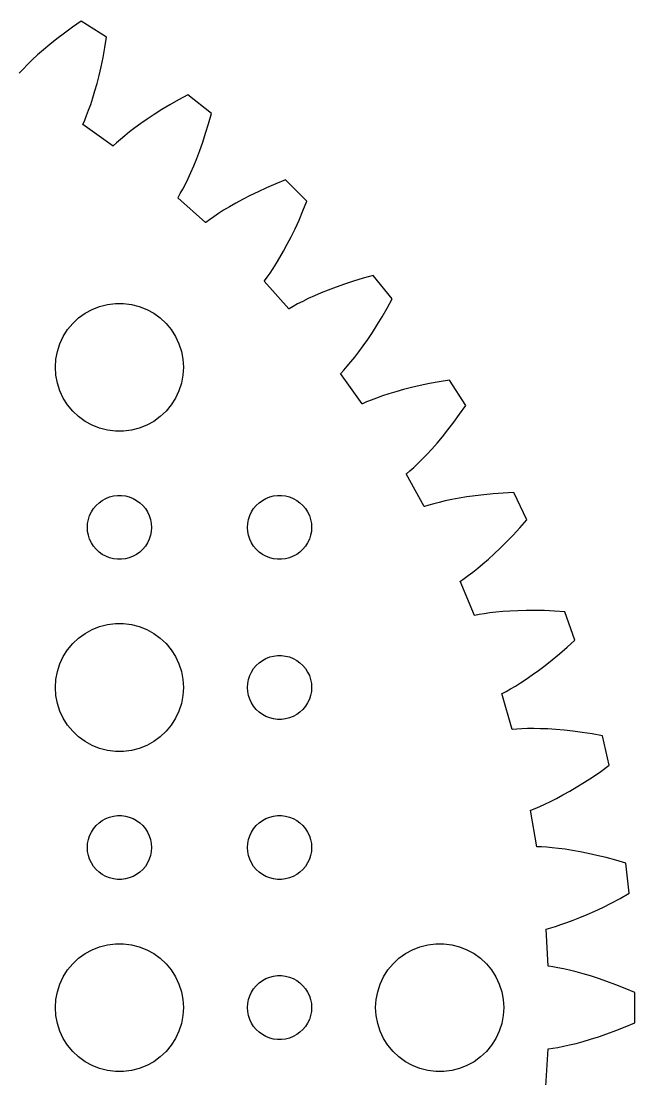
# Model space of a CAD drawing. Header units: metres. Extents: x -54 to 54, y 56 to 274.
# Drawn here: x 25.4 to 54.14, y 216.66 to 266.22 of the extents above; entities that cross this region are included whole.
import ezdxf

# ---------------------------------------------------------------- set-up
doc = ezdxf.new("R2010")
doc.units = ezdxf.units.M

msp = doc.modelspace()

# ---------------------------------------------------------------- linework, layer by layer
for p, q in [((28.2038, 266.216), (27.7992, 265.933)), ((29.4018, 265.463), (28.2038, 266.216)), ((27.4215, 265.657), (27.0705, 265.387)), ((27.7992, 265.933), (27.4215, 265.657)), ((26.7454, 265.126), (26.4457, 264.873)), ((27.0705, 265.387), (26.7454, 265.126)), ((29.3229, 264.976), (29.4018, 265.463)), ((26.1709, 264.631), (25.9204, 264.399)), ((26.4457, 264.873), (26.1709, 264.631)), ((29.2375, 264.516), (29.3229, 264.976)), ((25.6934, 264.18), (25.4894, 263.974)), ((25.9204, 264.399), (25.6934, 264.18)), ((29.1469, 264.082), (29.2375, 264.516)), ((25.4894, 263.974), (25.3075, 263.781)), ((28.9548, 263.296), (29.0523, 263.676)), ((29.0523, 263.676), (29.1469, 264.082)), ((28.8556, 262.944), (28.9548, 263.296)), ((28.7559, 262.618), (28.8556, 262.944)), ((33.201, 262.767), (32.7673, 262.532)), ((34.3072, 261.885), (33.201, 262.767)), ((28.5594, 262.045), (28.6568, 262.318)), ((28.6568, 262.318), (28.7559, 262.618)), ((32.3611, 262.299), (31.982, 262.071)), ((32.7673, 262.532), (32.3611, 262.299)), ((28.3744, 261.576), (28.4649, 261.797)), ((28.4649, 261.797), (28.5594, 262.045)), ((31.6297, 261.847), (31.3036, 261.63)), ((31.982, 262.071), (31.6297, 261.847)), ((34.1742, 261.41), (34.3072, 261.885)), ((28.2835, 261.371), (28.2891, 261.379)), ((29.7056, 260.357), (28.2835, 261.371)), ((28.2891, 261.379), (28.3744, 261.576)), ((30.7286, 261.218), (30.4785, 261.025)), ((31.0034, 261.42), (30.7286, 261.218)), ((31.3036, 261.63), (31.0034, 261.42)), ((34.0379, 260.962), (34.1742, 261.41)), ((30.0503, 260.672), (29.8709, 260.514)), ((30.2526, 260.843), (30.0503, 260.672)), ((30.4785, 261.025), (30.2526, 260.843)), ((33.8993, 260.542), (34.0379, 260.962)), ((29.7139, 260.368), (29.7056, 260.357)), ((29.8709, 260.514), (29.7139, 260.368)), ((33.7598, 260.149), (33.8993, 260.542)), ((33.4824, 259.443), (33.6205, 259.782)), ((33.6205, 259.782), (33.7598, 260.149)), ((33.3467, 259.13), (33.4824, 259.443)), ((33.0873, 258.583), (33.2147, 258.843)), ((33.2147, 258.843), (33.3467, 259.13)), ((37.7806, 258.781), (37.3233, 258.596)), ((38.7811, 257.781), (37.7806, 258.781)), ((32.851, 258.137), (32.9657, 258.347)), ((32.9657, 258.347), (33.0873, 258.583)), ((36.4913, 258.225), (36.1162, 258.043)), ((36.8936, 258.41), (36.4913, 258.225)), ((37.3233, 258.596), (36.8936, 258.41)), ((32.7377, 257.944), (32.7442, 257.952)), ((34.0373, 256.777), (32.7377, 257.944)), ((32.7442, 257.952), (32.851, 258.137)), ((35.446, 257.688), (35.1503, 257.518)), ((35.7679, 257.863), (35.446, 257.688)), ((36.1162, 258.043), (35.7679, 257.863)), ((38.5958, 257.323), (38.7811, 257.781)), ((34.6353, 257.199), (34.4152, 257.052)), ((34.8802, 257.355), (34.6353, 257.199)), ((35.1503, 257.518), (34.8802, 257.355)), ((38.4101, 256.894), (38.5958, 257.323)), ((34.0469, 256.788), (34.0373, 256.777)), ((34.2192, 256.914), (34.0469, 256.788)), ((34.4152, 257.052), (34.2192, 256.914)), ((38.2254, 256.491), (38.4101, 256.894)), ((38.0428, 256.116), (38.2254, 256.491)), ((37.688, 255.446), (37.8633, 255.768)), ((37.8633, 255.768), (38.0428, 256.116)), ((37.5182, 255.15), (37.688, 255.446)), ((37.1991, 254.635), (37.3549, 254.88)), ((37.3549, 254.88), (37.5182, 255.15)), ((36.7876, 254.047), (36.9144, 254.219)), ((36.9144, 254.219), (37.052, 254.415)), ((37.052, 254.415), (37.1991, 254.635)), ((41.8852, 254.307), (41.41, 254.174)), ((42.7674, 253.201), (41.8852, 254.307)), ((36.7803, 254.04), (36.7876, 254.047)), ((37.9411, 252.735), (36.7803, 254.04)), ((40.1485, 253.76), (39.7823, 253.62)), ((40.5418, 253.899), (40.1485, 253.76)), ((40.9622, 254.038), (40.5418, 253.899)), ((41.41, 254.174), (40.9622, 254.038)), ((39.13, 253.347), (38.8433, 253.215)), ((39.4429, 253.482), (39.13, 253.347)), ((39.7823, 253.62), (39.4429, 253.482)), ((28.7227, 252.714), (29.0729, 252.853)), ((29.0729, 252.853), (29.4379, 252.947)), ((29.4379, 252.947), (29.8116, 252.994)), ((29.8116, 252.994), (30.1884, 252.994)), ((30.1884, 252.994), (30.5621, 252.947)), ((30.5621, 252.947), (30.927, 252.853)), ((30.927, 252.853), (31.2773, 252.714)), ((37.9517, 252.744), (37.9411, 252.735)), ((38.1371, 252.851), (37.9517, 252.744)), ((38.3473, 252.966), (38.1371, 252.851)), ((38.5825, 253.087), (38.3473, 252.966)), ((38.8433, 253.215), (38.5825, 253.087)), ((42.2994, 252.361), (42.532, 252.767)), ((42.532, 252.767), (42.7674, 253.201)), ((27.8131, 252.054), (28.0877, 252.312)), ((28.0877, 252.312), (28.3925, 252.533)), ((28.3925, 252.533), (28.7227, 252.714)), ((31.2773, 252.714), (31.6075, 252.533)), ((31.6075, 252.533), (31.9123, 252.312)), ((31.9123, 252.312), (32.1869, 252.054)), ((42.0708, 251.982), (42.2994, 252.361)), ((27.3711, 251.445), (27.5729, 251.763)), ((27.5729, 251.763), (27.8131, 252.054)), ((32.1869, 252.054), (32.427, 251.763)), ((32.427, 251.763), (32.6289, 251.445)), ((41.8473, 251.63), (42.0708, 251.982)), ((27.2107, 251.104), (27.3711, 251.445)), ((32.6289, 251.445), (32.7893, 251.104)), ((41.4198, 251.003), (41.6299, 251.304)), ((41.6299, 251.304), (41.8473, 251.63)), ((27.0237, 250.376), (27.0942, 250.746)), ((27.0942, 250.746), (27.2107, 251.104)), ((32.7893, 251.104), (32.9057, 250.746)), ((32.9057, 250.746), (32.9763, 250.376)), ((41.2179, 250.729), (41.4198, 251.003)), ((27, 250), (27.0237, 250.376)), ((32.9763, 250.376), (33, 250)), ((40.6723, 250.05), (40.8432, 250.253)), ((40.8432, 250.253), (41.0254, 250.478)), ((41.0254, 250.478), (41.2179, 250.729)), ((27.0237, 249.624), (27, 250)), ((33, 250), (32.9763, 249.624)), ((40.3683, 249.714), (40.5137, 249.871)), ((40.5137, 249.871), (40.6723, 250.05)), ((27.0942, 249.254), (27.0237, 249.624)), ((32.9763, 249.624), (32.9057, 249.254)), ((40.3603, 249.708), (40.3683, 249.714)), ((41.3677, 248.281), (40.3603, 249.708)), ((44.9759, 249.323), (44.5157, 249.238)), ((45.463, 249.402), (44.9759, 249.323)), ((46.2158, 248.204), (45.463, 249.402)), ((27.2107, 248.896), (27.0942, 249.254)), ((27.3711, 248.555), (27.2107, 248.896)), ((32.7893, 248.896), (32.6289, 248.555)), ((32.9057, 249.254), (32.7893, 248.896)), ((42.9437, 248.856), (42.6176, 248.756)), ((43.2965, 248.955), (42.9437, 248.856)), ((43.676, 249.052), (43.2965, 248.955)), ((44.0824, 249.147), (43.676, 249.052)), ((44.5157, 249.238), (44.0824, 249.147)), ((27.5729, 248.237), (27.3711, 248.555)), ((32.6289, 248.555), (32.427, 248.237)), ((41.3792, 248.289), (41.3677, 248.281)), ((41.5755, 248.374), (41.3792, 248.289)), ((41.7972, 248.465), (41.5755, 248.374)), ((42.0445, 248.559), (41.7972, 248.465)), ((42.3179, 248.657), (42.0445, 248.559)), ((42.6176, 248.756), (42.3179, 248.657)), ((27.8131, 247.946), (27.5729, 248.237)), ((28.0877, 247.688), (27.8131, 247.946)), ((32.1869, 247.946), (31.9123, 247.688)), ((32.427, 248.237), (32.1869, 247.946)), ((45.6567, 247.422), (45.9333, 247.799)), ((45.9333, 247.799), (46.2158, 248.204)), ((28.3925, 247.467), (28.0877, 247.688)), ((28.7227, 247.286), (28.3925, 247.467)), ((29.0729, 247.147), (28.7227, 247.286)), ((31.2773, 247.286), (30.927, 247.147)), ((31.6075, 247.467), (31.2773, 247.286)), ((31.9123, 247.688), (31.6075, 247.467)), ((45.3871, 247.07), (45.6567, 247.422)), ((29.4379, 247.053), (29.0729, 247.147)), ((29.8116, 247.006), (29.4379, 247.053)), ((30.1884, 247.006), (29.8116, 247.006)), ((30.5621, 247.053), (30.1884, 247.006)), ((30.927, 247.147), (30.5621, 247.053)), ((45.1255, 246.745), (45.3871, 247.07)), ((44.6306, 246.171), (44.873, 246.446)), ((44.873, 246.446), (45.1255, 246.745)), ((44.1799, 245.693), (44.3992, 245.92)), ((44.3992, 245.92), (44.6306, 246.171)), ((43.6034, 245.147), (43.7811, 245.307)), ((43.7811, 245.307), (43.9736, 245.489)), ((43.9736, 245.489), (44.1799, 245.693)), ((43.4328, 245.002), (43.4414, 245.007)), ((44.274, 243.472), (43.4328, 245.002)), ((43.4414, 245.007), (43.6034, 245.147)), ((29.1963, 243.766), (29.3613, 243.857)), ((29.3613, 243.857), (29.5365, 243.927)), ((29.5365, 243.927), (29.7189, 243.973)), ((29.7189, 243.973), (29.9058, 243.997)), ((29.9058, 243.997), (30.0942, 243.997)), ((30.0942, 243.997), (30.2811, 243.973)), ((30.2811, 243.973), (30.4635, 243.927)), ((30.4635, 243.927), (30.6387, 243.857)), ((30.6387, 243.857), (30.8037, 243.766)), ((36.6963, 243.766), (36.8613, 243.857)), ((36.8613, 243.857), (37.0365, 243.927)), ((37.0365, 243.927), (37.2189, 243.973)), ((37.2189, 243.973), (37.4058, 243.997)), ((37.4058, 243.997), (37.5942, 243.997)), ((37.5942, 243.997), (37.7811, 243.973)), ((37.7811, 243.973), (37.9635, 243.927)), ((37.9635, 243.927), (38.1387, 243.857)), ((38.1387, 243.857), (38.3037, 243.766)), ((45.9045, 243.866), (45.5693, 243.803)), ((46.2661, 243.925), (45.9045, 243.866)), ((46.6542, 243.979), (46.2661, 243.925)), ((47.0686, 244.028), (46.6542, 243.979)), ((47.5093, 244.07), (47.0686, 244.028)), ((47.9762, 244.103), (47.5093, 244.07)), ((48.4691, 244.127), (47.9762, 244.103)), ((49.083, 242.852), (48.4691, 244.127)), ((28.6855, 243.223), (28.7865, 243.382)), ((28.7865, 243.382), (28.9065, 243.527)), ((28.9065, 243.527), (29.0439, 243.656)), ((29.0439, 243.656), (29.1963, 243.766)), ((30.8037, 243.766), (30.9561, 243.656)), ((30.9561, 243.656), (31.0934, 243.527)), ((31.0934, 243.527), (31.2135, 243.382)), ((31.2135, 243.382), (31.3145, 243.223)), ((36.1855, 243.223), (36.2865, 243.382)), ((36.2865, 243.382), (36.4065, 243.527)), ((36.4065, 243.527), (36.5439, 243.656)), ((36.5439, 243.656), (36.6963, 243.766)), ((38.3037, 243.766), (38.4561, 243.656)), ((38.4561, 243.656), (38.5934, 243.527)), ((38.5934, 243.527), (38.7135, 243.382)), ((38.7135, 243.382), (38.8145, 243.223)), ((44.2864, 243.478), (44.274, 243.472)), ((44.491, 243.541), (44.2864, 243.478)), ((44.7214, 243.606), (44.491, 243.541)), ((44.9778, 243.672), (44.7214, 243.606)), ((45.2604, 243.738), (44.9778, 243.672)), ((45.5693, 243.803), (45.2604, 243.738)), ((28.5118, 242.688), (28.5471, 242.873)), ((28.5471, 242.873), (28.6053, 243.052)), ((28.6053, 243.052), (28.6855, 243.223)), ((31.3145, 243.223), (31.3947, 243.052)), ((31.3947, 243.052), (31.4529, 242.873)), ((31.4529, 242.873), (31.4882, 242.688)), ((36.0118, 242.688), (36.0471, 242.873)), ((36.0471, 242.873), (36.1053, 243.052)), ((36.1053, 243.052), (36.1855, 243.223)), ((38.8145, 243.223), (38.8947, 243.052)), ((38.8947, 243.052), (38.9529, 242.873)), ((38.9529, 242.873), (38.9882, 242.688)), ((48.757, 242.481), (49.083, 242.852)), ((28.5, 242.5), (28.5118, 242.688)), ((28.5118, 242.312), (28.5, 242.5)), ((31.4882, 242.688), (31.5, 242.5)), ((31.5, 242.5), (31.4882, 242.312)), ((36, 242.5), (36.0118, 242.688)), ((36.0118, 242.312), (36, 242.5)), ((38.9882, 242.688), (39, 242.5)), ((39, 242.5), (38.9882, 242.312)), ((48.4399, 242.137), (48.757, 242.481)), ((28.5471, 242.127), (28.5118, 242.312)), ((28.6053, 241.948), (28.5471, 242.127)), ((28.6855, 241.777), (28.6053, 241.948)), ((31.3947, 241.948), (31.3145, 241.777)), ((31.4529, 242.127), (31.3947, 241.948)), ((31.4882, 242.312), (31.4529, 242.127)), ((36.0471, 242.127), (36.0118, 242.312)), ((36.1053, 241.948), (36.0471, 242.127)), ((36.1855, 241.777), (36.1053, 241.948)), ((38.8947, 241.948), (38.8145, 241.777)), ((38.9529, 242.127), (38.8947, 241.948)), ((38.9882, 242.312), (38.9529, 242.127)), ((48.1327, 241.819), (48.4399, 242.137)), ((28.7865, 241.618), (28.6855, 241.777)), ((28.9065, 241.473), (28.7865, 241.618)), ((29.0439, 241.344), (28.9065, 241.473)), ((29.1963, 241.234), (29.0439, 241.344)), ((30.9561, 241.344), (30.8037, 241.234)), ((31.0934, 241.473), (30.9561, 241.344)), ((31.2135, 241.618), (31.0934, 241.473)), ((31.3145, 241.777), (31.2135, 241.618)), ((36.2865, 241.618), (36.1855, 241.777)), ((36.4065, 241.473), (36.2865, 241.618)), ((36.5439, 241.344), (36.4065, 241.473)), ((36.6963, 241.234), (36.5439, 241.344)), ((38.4561, 241.344), (38.3037, 241.234)), ((38.5934, 241.473), (38.4561, 241.344)), ((38.7135, 241.618), (38.5934, 241.473)), ((38.8145, 241.777), (38.7135, 241.618)), ((47.5519, 241.255), (47.8363, 241.525)), ((47.8363, 241.525), (48.1327, 241.819)), ((29.3613, 241.143), (29.1963, 241.234)), ((29.5365, 241.073), (29.3613, 241.143)), ((29.7189, 241.027), (29.5365, 241.073)), ((29.9058, 241.003), (29.7189, 241.027)), ((30.0942, 241.003), (29.9058, 241.003)), ((30.2811, 241.027), (30.0942, 241.003)), ((30.4635, 241.073), (30.2811, 241.027)), ((30.6387, 241.143), (30.4635, 241.073)), ((30.8037, 241.234), (30.6387, 241.143)), ((36.8613, 241.143), (36.6963, 241.234)), ((37.0365, 241.073), (36.8613, 241.143)), ((37.2189, 241.027), (37.0365, 241.073)), ((37.4058, 241.003), (37.2189, 241.027)), ((37.5942, 241.003), (37.4058, 241.003)), ((37.7811, 241.027), (37.5942, 241.003)), ((37.9635, 241.073), (37.7811, 241.027)), ((38.1387, 241.143), (37.9635, 241.073)), ((38.3037, 241.234), (38.1387, 241.143)), ((47.0222, 240.786), (47.2802, 241.009)), ((47.2802, 241.009), (47.5519, 241.255)), ((46.3393, 240.246), (46.551, 240.406)), ((46.551, 240.406), (46.7789, 240.585)), ((46.7789, 240.585), (47.0222, 240.786)), ((45.9591, 239.982), (45.9681, 239.986)), ((46.6236, 238.367), (45.9591, 239.982)), ((45.9681, 239.986), (46.1448, 240.107)), ((46.1448, 240.107), (46.3393, 240.246)), ((46.6367, 238.372), (46.6236, 238.367)), ((46.847, 238.412), (46.6367, 238.372)), ((47.0833, 238.45), (46.847, 238.412)), ((47.3455, 238.488), (47.0833, 238.45)), ((47.6337, 238.522), (47.3455, 238.488)), ((47.9479, 238.552), (47.6337, 238.522)), ((48.288, 238.576), (47.9479, 238.552)), ((48.654, 238.595), (48.288, 238.576)), ((49.0457, 238.605), (48.654, 238.595)), ((49.463, 238.607), (49.0457, 238.605)), ((49.9055, 238.599), (49.463, 238.607)), ((50.3732, 238.58), (49.9055, 238.599)), ((50.8657, 238.548), (50.3732, 238.58)), ((51.333, 237.213), (50.8657, 238.548)), ((29.0729, 237.853), (29.4379, 237.947)), ((29.4379, 237.947), (29.8116, 237.994)), ((29.8116, 237.994), (30.1884, 237.994)), ((30.1884, 237.994), (30.5621, 237.947)), ((30.5621, 237.947), (30.927, 237.853)), ((28.0877, 237.312), (28.3925, 237.533)), ((28.3925, 237.533), (28.7227, 237.714)), ((28.7227, 237.714), (29.0729, 237.853)), ((30.927, 237.853), (31.2773, 237.714)), ((31.2773, 237.714), (31.6075, 237.533)), ((31.6075, 237.533), (31.9123, 237.312)), ((27.5729, 236.763), (27.8131, 237.054)), ((27.8131, 237.054), (28.0877, 237.312)), ((31.9123, 237.312), (32.1869, 237.054)), ((32.1869, 237.054), (32.427, 236.763)), ((50.6139, 236.574), (50.9676, 236.881)), ((50.9676, 236.881), (51.333, 237.213)), ((27.2107, 236.104), (27.3711, 236.445)), ((27.3711, 236.445), (27.5729, 236.763)), ((32.427, 236.763), (32.6289, 236.445)), ((32.6289, 236.445), (32.7893, 236.104)), ((36.8613, 236.357), (37.0365, 236.427)), ((37.0365, 236.427), (37.2189, 236.473)), ((37.2189, 236.473), (37.4058, 236.497)), ((37.4058, 236.497), (37.5942, 236.497)), ((37.5942, 236.497), (37.7811, 236.473)), ((37.7811, 236.473), (37.9635, 236.427)), ((37.9635, 236.427), (38.1387, 236.357)), ((50.2729, 236.292), (50.6139, 236.574)), ((27.0942, 235.746), (27.2107, 236.104)), ((32.7893, 236.104), (32.9057, 235.746)), ((36.1855, 235.723), (36.2865, 235.882)), ((36.2865, 235.882), (36.4065, 236.027)), ((36.4065, 236.027), (36.5439, 236.156)), ((36.5439, 236.156), (36.6963, 236.266)), ((36.6963, 236.266), (36.8613, 236.357)), ((38.1387, 236.357), (38.3037, 236.266)), ((38.3037, 236.266), (38.4561, 236.156)), ((38.4561, 236.156), (38.5934, 236.027)), ((38.5934, 236.027), (38.7135, 235.882)), ((38.7135, 235.882), (38.8145, 235.723)), ((49.6327, 235.797), (49.9456, 236.033)), ((49.9456, 236.033), (50.2729, 236.292)), ((27.0237, 235.376), (27.0942, 235.746)), ((32.9057, 235.746), (32.9763, 235.376)), ((36.0471, 235.373), (36.1053, 235.552)), ((36.1053, 235.552), (36.1855, 235.723)), ((38.8145, 235.723), (38.8947, 235.552)), ((38.8947, 235.552), (38.9529, 235.373)), ((48.7896, 235.218), (49.0539, 235.391)), ((49.0539, 235.391), (49.3352, 235.584)), ((49.3352, 235.584), (49.6327, 235.797)), ((27, 235), (27.0237, 235.376)), ((27.0237, 234.624), (27, 235)), ((32.9763, 235.376), (33, 235)), ((33, 235), (32.9763, 234.624)), ((36, 235), (36.0118, 235.188)), ((36.0118, 234.812), (36, 235)), ((36.0118, 235.188), (36.0471, 235.373)), ((38.9529, 235.373), (38.9882, 235.188)), ((38.9882, 235.188), (39, 235)), ((39, 235), (38.9882, 234.812)), ((48.1059, 234.814), (48.3148, 234.931)), ((48.3148, 234.931), (48.543, 235.065)), ((48.543, 235.065), (48.7896, 235.218)), ((27.0942, 234.254), (27.0237, 234.624)), ((32.9763, 234.624), (32.9057, 234.254)), ((36.0471, 234.627), (36.0118, 234.812)), ((36.1053, 234.448), (36.0471, 234.627)), ((36.1855, 234.277), (36.1053, 234.448)), ((38.8947, 234.448), (38.8145, 234.277)), ((38.9529, 234.627), (38.8947, 234.448)), ((38.9882, 234.812), (38.9529, 234.627)), ((47.9074, 234.711), (47.9168, 234.714)), ((48.3869, 233.031), (47.9074, 234.711)), ((47.9168, 234.714), (48.1059, 234.814)), ((27.2107, 233.896), (27.0942, 234.254)), ((27.3711, 233.555), (27.2107, 233.896)), ((32.7893, 233.896), (32.6289, 233.555)), ((32.9057, 234.254), (32.7893, 233.896)), ((36.2865, 234.118), (36.1855, 234.277)), ((36.4065, 233.973), (36.2865, 234.118)), ((36.5439, 233.844), (36.4065, 233.973)), ((38.5934, 233.973), (38.4561, 233.844)), ((38.7135, 234.118), (38.5934, 233.973)), ((38.8145, 234.277), (38.7135, 234.118)), ((27.5729, 233.237), (27.3711, 233.555)), ((32.6289, 233.555), (32.427, 233.237)), ((36.6963, 233.734), (36.5439, 233.844)), ((36.8613, 233.643), (36.6963, 233.734)), ((37.0365, 233.573), (36.8613, 233.643)), ((37.2189, 233.527), (37.0365, 233.573)), ((37.4058, 233.503), (37.2189, 233.527)), ((37.5942, 233.503), (37.4058, 233.503)), ((37.7811, 233.527), (37.5942, 233.503)), ((37.9635, 233.573), (37.7811, 233.527)), ((38.1387, 233.643), (37.9635, 233.573)), ((38.3037, 233.734), (38.1387, 233.643)), ((38.4561, 233.844), (38.3037, 233.734)), ((27.8131, 232.946), (27.5729, 233.237)), ((28.0877, 232.688), (27.8131, 232.946)), ((32.1869, 232.946), (31.9123, 232.688)), ((32.427, 233.237), (32.1869, 232.946)), ((48.4005, 233.035), (48.3869, 233.031)), ((48.6139, 233.051), (48.4005, 233.035)), ((48.853, 233.063), (48.6139, 233.051)), ((49.1177, 233.07), (48.853, 233.063)), ((49.4079, 233.072), (49.1177, 233.07)), ((49.7235, 233.067), (49.4079, 233.072)), ((50.0643, 233.053), (49.7235, 233.067)), ((50.43, 233.03), (50.0643, 233.053)), ((50.8204, 232.997), (50.43, 233.03)), ((51.2352, 232.952), (50.8204, 232.997)), ((51.6741, 232.894), (51.2352, 232.952)), ((28.3925, 232.467), (28.0877, 232.688)), ((28.7227, 232.286), (28.3925, 232.467)), ((31.6075, 232.467), (31.2773, 232.286)), ((31.9123, 232.688), (31.6075, 232.467)), ((52.1367, 232.823), (51.6741, 232.894)), ((52.6226, 232.736), (52.1367, 232.823)), ((52.9374, 231.357), (52.6226, 232.736)), ((29.0729, 232.147), (28.7227, 232.286)), ((29.4379, 232.053), (29.0729, 232.147)), ((29.8116, 232.006), (29.4379, 232.053)), ((30.1884, 232.006), (29.8116, 232.006)), ((30.5621, 232.053), (30.1884, 232.006)), ((30.927, 232.147), (30.5621, 232.053)), ((31.2773, 232.286), (30.927, 232.147)), ((52.1514, 230.803), (52.5372, 231.068)), ((52.5372, 231.068), (52.9374, 231.357)), ((51.4267, 230.34), (51.7809, 230.561)), ((51.7809, 230.561), (52.1514, 230.803)), ((50.4687, 229.802), (50.7698, 229.962)), ((50.7698, 229.962), (51.0894, 230.141)), ((51.0894, 230.141), (51.4267, 230.34)), ((49.6828, 229.427), (49.9245, 229.535)), ((49.9245, 229.535), (50.1867, 229.66)), ((50.1867, 229.66), (50.4687, 229.802)), ((29.5365, 228.927), (29.7189, 228.973)), ((29.7189, 228.973), (29.9058, 228.997)), ((29.9058, 228.997), (30.0942, 228.997)), ((30.0942, 228.997), (30.2811, 228.973)), ((30.2811, 228.973), (30.4635, 228.927)), ((37.0365, 228.927), (37.2189, 228.973)), ((37.2189, 228.973), (37.4058, 228.997)), ((37.4058, 228.997), (37.5942, 228.997)), ((37.5942, 228.997), (37.7811, 228.973)), ((37.7811, 228.973), (37.9635, 228.927)), ((49.2532, 229.254), (49.2629, 229.256)), ((49.5417, 227.532), (49.2532, 229.254)), ((49.2629, 229.256), (49.4621, 229.335)), ((49.4621, 229.335), (49.6828, 229.427)), ((28.7865, 228.382), (28.9065, 228.527)), ((28.9065, 228.527), (29.0439, 228.656)), ((29.0439, 228.656), (29.1963, 228.766)), ((29.1963, 228.766), (29.3613, 228.857)), ((29.3613, 228.857), (29.5365, 228.927)), ((30.4635, 228.927), (30.6387, 228.857)), ((30.6387, 228.857), (30.8037, 228.766)), ((30.8037, 228.766), (30.9561, 228.656)), ((30.9561, 228.656), (31.0934, 228.527)), ((31.0934, 228.527), (31.2135, 228.382)), ((36.2865, 228.382), (36.4065, 228.527)), ((36.4065, 228.527), (36.5439, 228.656)), ((36.5439, 228.656), (36.6963, 228.766)), ((36.6963, 228.766), (36.8613, 228.857)), ((36.8613, 228.857), (37.0365, 228.927)), ((37.9635, 228.927), (38.1387, 228.857)), ((38.1387, 228.857), (38.3037, 228.766)), ((38.3037, 228.766), (38.4561, 228.656)), ((38.4561, 228.656), (38.5934, 228.527)), ((38.5934, 228.527), (38.7135, 228.382)), ((28.5471, 227.873), (28.6053, 228.052)), ((28.6053, 228.052), (28.6855, 228.223)), ((28.6855, 228.223), (28.7865, 228.382)), ((31.2135, 228.382), (31.3145, 228.223)), ((31.3145, 228.223), (31.3947, 228.052)), ((31.3947, 228.052), (31.4529, 227.873)), ((36.0471, 227.873), (36.1053, 228.052)), ((36.1053, 228.052), (36.1855, 228.223)), ((36.1855, 228.223), (36.2865, 228.382)), ((38.7135, 228.382), (38.8145, 228.223)), ((38.8145, 228.223), (38.8947, 228.052)), ((38.8947, 228.052), (38.9529, 227.873)), ((28.5, 227.5), (28.5118, 227.688)), ((28.5118, 227.312), (28.5, 227.5)), ((28.5118, 227.688), (28.5471, 227.873)), ((31.4529, 227.873), (31.4882, 227.688)), ((31.4882, 227.688), (31.5, 227.5)), ((31.5, 227.5), (31.4882, 227.312)), ((36, 227.5), (36.0118, 227.688)), ((36.0118, 227.312), (36, 227.5)), ((36.0118, 227.688), (36.0471, 227.873)), ((38.9529, 227.873), (38.9882, 227.688)), ((38.9882, 227.688), (39, 227.5)), ((39, 227.5), (38.9882, 227.312)), ((49.5556, 227.534), (49.5417, 227.532)), ((49.7694, 227.526), (49.5556, 227.534)), ((50.0084, 227.511), (49.7694, 227.526)), ((50.2723, 227.489), (50.0084, 227.511)), ((50.5608, 227.458), (50.2723, 227.489)), ((50.8738, 227.417), (50.5608, 227.458)), ((28.5471, 227.127), (28.5118, 227.312)), ((28.6053, 226.948), (28.5471, 227.127)), ((31.4529, 227.127), (31.3947, 226.948)), ((31.4882, 227.312), (31.4529, 227.127)), ((36.0471, 227.127), (36.0118, 227.312)), ((36.1053, 226.948), (36.0471, 227.127)), ((38.9529, 227.127), (38.8947, 226.948)), ((38.9882, 227.312), (38.9529, 227.127)), ((51.2109, 227.365), (50.8738, 227.417)), ((51.5718, 227.302), (51.2109, 227.365)), ((51.9561, 227.225), (51.5718, 227.302)), ((52.3632, 227.134), (51.9561, 227.225)), ((52.7929, 227.027), (52.3632, 227.134)), ((53.2446, 226.905), (52.7929, 227.027)), ((28.6855, 226.777), (28.6053, 226.948)), ((28.7865, 226.618), (28.6855, 226.777)), ((28.9065, 226.473), (28.7865, 226.618)), ((29.0439, 226.344), (28.9065, 226.473)), ((31.0934, 226.473), (30.9561, 226.344)), ((31.2135, 226.618), (31.0934, 226.473)), ((31.3145, 226.777), (31.2135, 226.618)), ((31.3947, 226.948), (31.3145, 226.777)), ((36.1855, 226.777), (36.1053, 226.948)), ((36.2865, 226.618), (36.1855, 226.777)), ((36.4065, 226.473), (36.2865, 226.618)), ((36.5439, 226.344), (36.4065, 226.473)), ((38.5934, 226.473), (38.4561, 226.344)), ((38.7135, 226.618), (38.5934, 226.473)), ((38.8145, 226.777), (38.7135, 226.618)), ((38.8947, 226.948), (38.8145, 226.777)), ((53.7177, 226.764), (53.2446, 226.905)), ((53.8762, 225.358), (53.7177, 226.764)), ((29.1963, 226.234), (29.0439, 226.344)), ((29.3613, 226.143), (29.1963, 226.234)), ((29.5365, 226.073), (29.3613, 226.143)), ((29.7189, 226.027), (29.5365, 226.073)), ((29.9058, 226.003), (29.7189, 226.027)), ((30.0942, 226.003), (29.9058, 226.003)), ((30.2811, 226.027), (30.0942, 226.003)), ((30.4635, 226.073), (30.2811, 226.027)), ((30.6387, 226.143), (30.4635, 226.073)), ((30.8037, 226.234), (30.6387, 226.143)), ((30.9561, 226.344), (30.8037, 226.234)), ((36.6963, 226.234), (36.5439, 226.344)), ((36.8613, 226.143), (36.6963, 226.234)), ((37.0365, 226.073), (36.8613, 226.143)), ((37.2189, 226.027), (37.0365, 226.073)), ((37.4058, 226.003), (37.2189, 226.027)), ((37.5942, 226.003), (37.4058, 226.003)), ((37.7811, 226.027), (37.5942, 226.003)), ((37.9635, 226.073), (37.7811, 226.027)), ((38.1387, 226.143), (37.9635, 226.073)), ((38.3037, 226.234), (38.1387, 226.143)), ((38.4561, 226.344), (38.3037, 226.234)), ((53.0331, 224.896), (53.4461, 225.116)), ((53.4461, 225.116), (53.8762, 225.358)), ((51.9036, 224.357), (52.2611, 224.518)), ((52.2611, 224.518), (52.6378, 224.697)), ((52.6378, 224.697), (53.0331, 224.896)), ((50.9527, 223.98), (51.2488, 224.089)), ((51.2488, 224.089), (51.5659, 224.215)), ((51.5659, 224.215), (51.9036, 224.357)), ((50.0735, 221.937), (49.9797, 223.682)), ((49.9797, 223.682), (49.9895, 223.682)), ((49.9895, 223.682), (50.1962, 223.738)), ((50.1962, 223.738), (50.4259, 223.805)), ((50.4259, 223.805), (50.6782, 223.886)), ((50.6782, 223.886), (50.9527, 223.98)), ((29.4379, 222.947), (29.8116, 222.994)), ((29.8116, 222.994), (30.1884, 222.994)), ((30.1884, 222.994), (30.5621, 222.947)), ((44.4379, 222.947), (44.8116, 222.994)), ((44.8116, 222.994), (45.1884, 222.994)), ((45.1884, 222.994), (45.5621, 222.947)), ((28.0877, 222.312), (28.3925, 222.533)), ((28.3925, 222.533), (28.7227, 222.714)), ((28.7227, 222.714), (29.0729, 222.853)), ((29.0729, 222.853), (29.4379, 222.947)), ((30.5621, 222.947), (30.927, 222.853)), ((30.927, 222.853), (31.2773, 222.714)), ((31.2773, 222.714), (31.6075, 222.533)), ((31.6075, 222.533), (31.9123, 222.312)), ((43.0877, 222.312), (43.3925, 222.533)), ((43.3925, 222.533), (43.7227, 222.714)), ((43.7227, 222.714), (44.0729, 222.853)), ((44.0729, 222.853), (44.4379, 222.947)), ((45.5621, 222.947), (45.927, 222.853)), ((45.927, 222.853), (46.2773, 222.714)), ((46.2773, 222.714), (46.6075, 222.533)), ((46.6075, 222.533), (46.9123, 222.312)), ((27.5729, 221.763), (27.8131, 222.054)), ((27.8131, 222.054), (28.0877, 222.312)), ((31.9123, 222.312), (32.1869, 222.054)), ((32.1869, 222.054), (32.427, 221.763)), ((42.5729, 221.763), (42.8131, 222.054)), ((42.8131, 222.054), (43.0877, 222.312)), ((46.9123, 222.312), (47.1869, 222.054)), ((47.1869, 222.054), (47.427, 221.763)), ((27.3711, 221.445), (27.5729, 221.763)), ((32.427, 221.763), (32.6289, 221.445)), ((42.3711, 221.445), (42.5729, 221.763)), ((47.427, 221.763), (47.6289, 221.445)), ((50.0875, 221.938), (50.0735, 221.937)), ((50.2991, 221.906), (50.0875, 221.938)), ((50.5349, 221.864), (50.2991, 221.906)), ((50.7946, 221.813), (50.5349, 221.864)), ((51.0779, 221.75), (50.7946, 221.813)), ((51.3844, 221.674), (51.0779, 221.75)), ((51.7136, 221.585), (51.3844, 221.674)), ((52.0651, 221.482), (51.7136, 221.585)), ((27.0942, 220.746), (27.2107, 221.104)), ((27.2107, 221.104), (27.3711, 221.445)), ((32.6289, 221.445), (32.7893, 221.104)), ((32.7893, 221.104), (32.9057, 220.746)), ((36.2865, 220.882), (36.4065, 221.027)), ((36.4065, 221.027), (36.5439, 221.156)), ((36.5439, 221.156), (36.6963, 221.266)), ((36.6963, 221.266), (36.8613, 221.357)), ((36.8613, 221.357), (37.0365, 221.427)), ((37.0365, 221.427), (37.2189, 221.473)), ((37.2189, 221.473), (37.4058, 221.497)), ((37.4058, 221.497), (37.5942, 221.497)), ((37.5942, 221.497), (37.7811, 221.473)), ((37.7811, 221.473), (37.9635, 221.427)), ((37.9635, 221.427), (38.1387, 221.357)), ((38.1387, 221.357), (38.3037, 221.266)), ((38.3037, 221.266), (38.4561, 221.156)), ((38.4561, 221.156), (38.5934, 221.027)), ((38.5934, 221.027), (38.7135, 220.882)), ((42.0942, 220.746), (42.2107, 221.104)), ((42.2107, 221.104), (42.3711, 221.445)), ((47.6289, 221.445), (47.7893, 221.104)), ((47.7893, 221.104), (47.9057, 220.746)), ((52.4383, 221.362), (52.0651, 221.482)), ((52.8327, 221.226), (52.4383, 221.362)), ((53.2478, 221.072), (52.8327, 221.226)), ((53.6829, 220.9), (53.2478, 221.072)), ((27.0237, 220.376), (27.0942, 220.746)), ((32.9057, 220.746), (32.9763, 220.376)), ((36.0471, 220.373), (36.1053, 220.552)), ((36.1053, 220.552), (36.1855, 220.723)), ((36.1855, 220.723), (36.2865, 220.882)), ((38.7135, 220.882), (38.8145, 220.723)), ((38.8145, 220.723), (38.8947, 220.552)), ((38.8947, 220.552), (38.9529, 220.373)), ((42.0237, 220.376), (42.0942, 220.746)), ((47.9057, 220.746), (47.9763, 220.376)), ((54.1374, 220.707), (53.6829, 220.9)), ((54.1374, 219.293), (54.1374, 220.707)), ((27, 220), (27.0237, 220.376)), ((32.9763, 220.376), (33, 220)), ((36, 220), (36.0118, 220.188)), ((36.0118, 220.188), (36.0471, 220.373)), ((38.9529, 220.373), (38.9882, 220.188)), ((38.9882, 220.188), (39, 220)), ((42, 220), (42.0237, 220.376)), ((47.9763, 220.376), (48, 220)), ((27.0237, 219.624), (27, 220)), ((27.0942, 219.254), (27.0237, 219.624)), ((32.9763, 219.624), (32.9057, 219.254)), ((33, 220), (32.9763, 219.624)), ((36.0118, 219.812), (36, 220)), ((36.0471, 219.627), (36.0118, 219.812)), ((36.1053, 219.448), (36.0471, 219.627)), ((38.9529, 219.627), (38.8947, 219.448)), ((38.9882, 219.812), (38.9529, 219.627)), ((39, 220), (38.9882, 219.812)), ((42.0237, 219.624), (42, 220)), ((42.0942, 219.254), (42.0237, 219.624)), ((47.9763, 219.624), (47.9057, 219.254)), ((48, 220), (47.9763, 219.624)), ((27.2107, 218.896), (27.0942, 219.254)), ((32.9057, 219.254), (32.7893, 218.896)), ((36.1855, 219.277), (36.1053, 219.448)), ((36.2865, 219.118), (36.1855, 219.277)), ((36.4065, 218.973), (36.2865, 219.118)), ((38.7135, 219.118), (38.5934, 218.973)), ((38.8145, 219.277), (38.7135, 219.118)), ((38.8947, 219.448), (38.8145, 219.277)), ((42.2107, 218.896), (42.0942, 219.254)), ((47.9057, 219.254), (47.7893, 218.896)), ((53.2478, 218.928), (53.6829, 219.1)), ((53.6829, 219.1), (54.1374, 219.293)), ((27.3711, 218.555), (27.2107, 218.896)), ((27.5729, 218.237), (27.3711, 218.555)), ((32.6289, 218.555), (32.427, 218.237)), ((32.7893, 218.896), (32.6289, 218.555)), ((36.5439, 218.844), (36.4065, 218.973)), ((36.6963, 218.734), (36.5439, 218.844)), ((36.8613, 218.643), (36.6963, 218.734)), ((37.0365, 218.573), (36.8613, 218.643)), ((37.2189, 218.527), (37.0365, 218.573)), ((37.9635, 218.573), (37.7811, 218.527)), ((38.1387, 218.643), (37.9635, 218.573)), ((38.3037, 218.734), (38.1387, 218.643)), ((38.4561, 218.844), (38.3037, 218.734)), ((38.5934, 218.973), (38.4561, 218.844)), ((42.3711, 218.555), (42.2107, 218.896)), ((42.5729, 218.237), (42.3711, 218.555)), ((47.6289, 218.555), (47.427, 218.237)), ((47.7893, 218.896), (47.6289, 218.555)), ((52.0651, 218.518), (52.4383, 218.638)), ((52.4383, 218.638), (52.8327, 218.774)), ((52.8327, 218.774), (53.2478, 218.928)), ((27.8131, 217.946), (27.5729, 218.237)), ((32.427, 218.237), (32.1869, 217.946)), ((37.4058, 218.503), (37.2189, 218.527)), ((37.5942, 218.503), (37.4058, 218.503)), ((37.7811, 218.527), (37.5942, 218.503)), ((42.8131, 217.946), (42.5729, 218.237)), ((47.427, 218.237), (47.1869, 217.946)), ((49.9756, 216.319), (50.0776, 218.062)), ((50.0776, 218.062), (50.0875, 218.062)), ((50.0875, 218.062), (50.2991, 218.094)), ((50.2991, 218.094), (50.5349, 218.136)), ((50.5349, 218.136), (50.7946, 218.187)), ((50.7946, 218.187), (51.0779, 218.25)), ((51.0779, 218.25), (51.3844, 218.326)), ((51.3844, 218.326), (51.7136, 218.415)), ((51.7136, 218.415), (52.0651, 218.518)), ((28.0877, 217.688), (27.8131, 217.946)), ((28.3925, 217.467), (28.0877, 217.688)), ((31.9123, 217.688), (31.6075, 217.467)), ((32.1869, 217.946), (31.9123, 217.688)), ((43.0877, 217.688), (42.8131, 217.946)), ((43.3925, 217.467), (43.0877, 217.688)), ((46.9123, 217.688), (46.6075, 217.467)), ((47.1869, 217.946), (46.9123, 217.688)), ((28.7227, 217.286), (28.3925, 217.467)), ((29.0729, 217.147), (28.7227, 217.286)), ((29.4379, 217.053), (29.0729, 217.147)), ((29.8116, 217.006), (29.4379, 217.053)), ((30.5621, 217.053), (30.1884, 217.006)), ((30.927, 217.147), (30.5621, 217.053)), ((31.2773, 217.286), (30.927, 217.147)), ((31.6075, 217.467), (31.2773, 217.286)), ((43.7227, 217.286), (43.3925, 217.467)), ((44.0729, 217.147), (43.7227, 217.286)), ((44.4379, 217.053), (44.0729, 217.147)), ((44.8116, 217.006), (44.4379, 217.053)), ((45.5621, 217.053), (45.1884, 217.006)), ((45.927, 217.147), (45.5621, 217.053)), ((46.2773, 217.286), (45.927, 217.147)), ((46.6075, 217.467), (46.2773, 217.286)), ((30.1884, 217.006), (29.8116, 217.006)), ((45.1884, 217.006), (44.8116, 217.006))]:
    msp.add_line(p, q)

doc.saveas('drawing.dxf')
